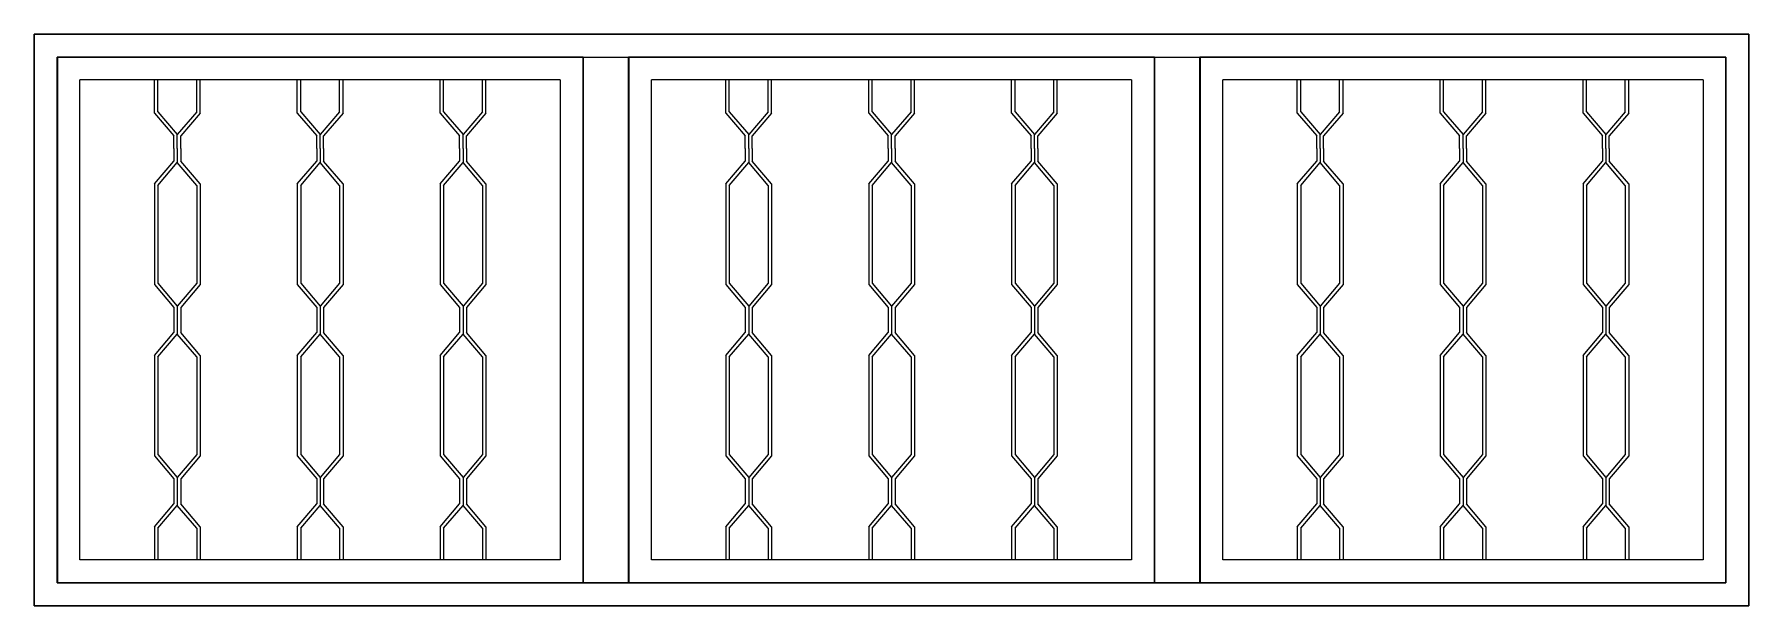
# Model space of a CAD drawing. Header units: millimetres. Extents: x 323.96 to 325.46, y 1316.59 to 1317.09.
import ezdxf

# ---------------------------------------------------------------- set-up
doc = ezdxf.new("R2010")
doc.units = ezdxf.units.MM
doc.header["$LTSCALE"] = 0.5
doc.layers.add('Gravia_Janelas', color=1, linetype='Continuous')

msp = doc.modelspace()

# ---------------------------------------------------------------- linework, layer by layer
at = {"layer": 'Gravia_Janelas', "lineweight": 30}
for p, q in [((323.9573, 1317.0865), (324.4575, 1317.0865)), ((323.9573, 1316.5865), (323.9573, 1317.0865)), ((324.4573, 1317.0865), (324.9575, 1317.0865)), ((324.9575, 1317.0865), (325.4575, 1317.0865)), ((325.4575, 1317.0865), (325.4575, 1316.5865)), ((324.4375, 1317.0665), (323.9773, 1317.0665)), ((323.9773, 1316.6065), (323.9773, 1317.0665)), ((323.9773, 1316.6065), (323.9773, 1317.0665)), ((323.9973, 1317.0665), (323.9773, 1317.0665)), ((323.9775, 1316.6065), (323.9775, 1317.0665)), ((324.4375, 1317.0665), (324.4375, 1316.6065)), ((324.4375, 1316.6065), (324.4375, 1317.0665)), ((324.9375, 1317.0665), (324.4773, 1317.0665)), ((324.4773, 1316.6065), (324.4773, 1317.0665)), ((324.4773, 1316.6065), (324.4773, 1317.0665)), ((324.4973, 1317.0665), (324.4773, 1317.0665)), ((324.4773, 1316.6065), (324.4773, 1317.0665)), ((324.4773, 1316.6065), (324.4773, 1317.0665)), ((324.4775, 1316.6065), (324.4775, 1317.0665)), ((324.4775, 1316.6065), (324.4775, 1317.0665)), ((324.9375, 1317.0665), (324.9375, 1316.6065)), ((324.9375, 1316.6065), (324.9375, 1317.0665)), ((325.4375, 1317.0665), (324.9773, 1317.0665)), ((324.9773, 1316.6065), (324.9773, 1317.0665)), ((324.9773, 1316.6065), (324.9773, 1317.0665)), ((324.9973, 1317.0665), (324.9773, 1317.0665)), ((324.9775, 1316.6065), (324.9775, 1317.0665)), ((325.4375, 1317.0665), (325.4375, 1316.6065)), ((325.4375, 1316.6065), (325.4375, 1317.0665)), ((324.4375, 1316.6065), (323.9773, 1316.6065)), ((324.9375, 1316.6065), (324.4773, 1316.6065)), ((325.4375, 1316.6065), (324.9773, 1316.6065)), ((324.4575, 1316.5865), (323.9573, 1316.5865)), ((324.9575, 1316.5865), (324.4573, 1316.5865)), ((325.4575, 1316.5865), (324.9575, 1316.5865))]:
    msp.add_line(p, q, dxfattribs=at)
at = {"layer": 'Gravia_Janelas'}
for p, q in [((324.0625, 1317.0665), (324.1025, 1317.0665)), ((324.1875, 1317.0665), (324.2275, 1317.0665)), ((324.4174, 1317.0665), (324.4375, 1317.0665)), ((324.5625, 1317.0665), (324.6025, 1317.0665)), ((324.6875, 1317.0665), (324.7275, 1317.0665)), ((324.9174, 1317.0665), (324.9375, 1317.0665)), ((325.0625, 1317.0665), (325.1025, 1317.0665)), ((325.1875, 1317.0665), (325.2275, 1317.0665)), ((325.4174, 1317.0665), (325.4375, 1317.0665)), ((323.9775, 1317.0565), (323.9773, 1317.0565)), ((324.4175, 1317.0465), (323.9973, 1317.0465)), ((323.9973, 1316.6265), (323.9973, 1317.0465)), ((324.0625, 1317.0175), (324.0625, 1317.0465)), ((324.0655, 1317.0187), (324.0655, 1317.0465)), ((324.0995, 1317.0187), (324.0995, 1317.0465)), ((324.1025, 1317.0175), (324.1025, 1317.0465)), ((324.1875, 1317.0175), (324.1875, 1317.0465)), ((324.1905, 1317.0187), (324.1905, 1317.0465)), ((324.2245, 1317.0187), (324.2245, 1317.0465)), ((324.2275, 1317.0175), (324.2275, 1317.0465)), ((324.3125, 1317.0175), (324.3125, 1317.0465)), ((324.3155, 1317.0187), (324.3155, 1317.0465)), ((324.3495, 1317.0187), (324.3495, 1317.0465)), ((324.3525, 1317.0175), (324.3525, 1317.0465)), ((324.4175, 1317.0465), (324.4175, 1316.6265)), ((324.4775, 1317.0565), (324.4773, 1317.0565)), ((324.4775, 1317.0565), (324.4773, 1317.0565)), ((324.9175, 1317.0465), (324.4973, 1317.0465)), ((324.4973, 1316.6265), (324.4973, 1317.0465)), ((324.5625, 1317.0175), (324.5625, 1317.0465)), ((324.5655, 1317.0187), (324.5655, 1317.0465)), ((324.5995, 1317.0187), (324.5995, 1317.0465)), ((324.6025, 1317.0175), (324.6025, 1317.0465)), ((324.6875, 1317.0175), (324.6875, 1317.0465)), ((324.6905, 1317.0187), (324.6905, 1317.0465)), ((324.7245, 1317.0187), (324.7245, 1317.0465)), ((324.7275, 1317.0175), (324.7275, 1317.0465)), ((324.8125, 1317.0175), (324.8125, 1317.0465)), ((324.8155, 1317.0187), (324.8155, 1317.0465)), ((324.8495, 1317.0187), (324.8495, 1317.0465)), ((324.8525, 1317.0175), (324.8525, 1317.0465)), ((324.9175, 1317.0465), (324.9175, 1316.6265)), ((324.9775, 1317.0565), (324.9773, 1317.0565)), ((325.4175, 1317.0465), (324.9973, 1317.0465)), ((324.9973, 1316.6265), (324.9973, 1317.0465)), ((325.0625, 1317.0175), (325.0625, 1317.0465)), ((325.0655, 1317.0187), (325.0655, 1317.0465)), ((325.0995, 1317.0187), (325.0995, 1317.0465)), ((325.1025, 1317.0175), (325.1025, 1317.0465)), ((325.1875, 1317.0175), (325.1875, 1317.0465)), ((325.1905, 1317.0187), (325.1905, 1317.0465)), ((325.2245, 1317.0187), (325.2245, 1317.0465)), ((325.2275, 1317.0175), (325.2275, 1317.0465)), ((325.3125, 1317.0175), (325.3125, 1317.0465)), ((325.3155, 1317.0187), (325.3155, 1317.0465)), ((325.3495, 1317.0187), (325.3495, 1317.0465)), ((325.3525, 1317.0175), (325.3525, 1317.0465)), ((325.4175, 1317.0465), (325.4175, 1316.6265)), ((324.0625, 1317.0175), (324.0795, 1316.9975)), ((324.0655, 1317.0187), (324.0825, 1316.9987)), ((324.0995, 1317.0187), (324.0825, 1316.9987)), ((324.1025, 1317.0175), (324.0855, 1316.9975)), ((324.1875, 1317.0175), (324.2045, 1316.9975)), ((324.1905, 1317.0187), (324.2075, 1316.9987)), ((324.2245, 1317.0187), (324.2075, 1316.9987)), ((324.2275, 1317.0175), (324.2105, 1316.9975)), ((324.3125, 1317.0175), (324.3295, 1316.9975)), ((324.3155, 1317.0187), (324.3325, 1316.9987)), ((324.3495, 1317.0187), (324.3325, 1316.9987)), ((324.3525, 1317.0175), (324.3355, 1316.9975)), ((324.5625, 1317.0175), (324.5795, 1316.9975)), ((324.5655, 1317.0187), (324.5825, 1316.9987)), ((324.5995, 1317.0187), (324.5825, 1316.9987)), ((324.6025, 1317.0175), (324.5855, 1316.9975)), ((324.6875, 1317.0175), (324.7045, 1316.9975)), ((324.6905, 1317.0187), (324.7075, 1316.9987)), ((324.7245, 1317.0187), (324.7075, 1316.9987)), ((324.7275, 1317.0175), (324.7105, 1316.9975)), ((324.8125, 1317.0175), (324.8295, 1316.9975)), ((324.8155, 1317.0187), (324.8325, 1316.9987)), ((324.8495, 1317.0187), (324.8325, 1316.9987)), ((324.8525, 1317.0175), (324.8355, 1316.9975)), ((325.0625, 1317.0175), (325.0795, 1316.9975)), ((325.0655, 1317.0187), (325.0825, 1316.9987)), ((325.0995, 1317.0187), (325.0825, 1316.9987)), ((325.1025, 1317.0175), (325.0855, 1316.9975)), ((325.1875, 1317.0175), (325.2045, 1316.9975)), ((325.1905, 1317.0187), (325.2075, 1316.9987)), ((325.2245, 1317.0187), (325.2075, 1316.9987)), ((325.2275, 1317.0175), (325.2105, 1316.9975)), ((325.3125, 1317.0175), (325.3295, 1316.9975)), ((325.3155, 1317.0187), (325.3325, 1316.9987)), ((325.3495, 1317.0187), (325.3325, 1316.9987)), ((325.3525, 1317.0175), (325.3355, 1316.9975)), ((324.0795, 1316.9865), (324.0795, 1316.9975)), ((324.0795, 1316.9865), (324.0795, 1316.9755)), ((324.0825, 1316.9865), (324.0825, 1316.9987)), ((324.0825, 1316.9865), (324.0825, 1316.9987)), ((324.0825, 1316.9865), (324.0825, 1316.9742)), ((324.0825, 1316.9865), (324.0825, 1316.9742)), ((324.0855, 1316.9865), (324.0855, 1316.9975)), ((324.0855, 1316.9865), (324.0855, 1316.9755)), ((324.2045, 1316.9865), (324.2045, 1316.9975)), ((324.2045, 1316.9865), (324.2045, 1316.9755)), ((324.2075, 1316.9865), (324.2075, 1316.9987)), ((324.2075, 1316.9865), (324.2075, 1316.9987)), ((324.2075, 1316.9865), (324.2075, 1316.9742)), ((324.2075, 1316.9865), (324.2075, 1316.9742)), ((324.2105, 1316.9865), (324.2105, 1316.9975)), ((324.2105, 1316.9865), (324.2105, 1316.9755)), ((324.3295, 1316.9865), (324.3295, 1316.9975)), ((324.3295, 1316.9865), (324.3295, 1316.9755)), ((324.3325, 1316.9865), (324.3325, 1316.9987)), ((324.3325, 1316.9865), (324.3325, 1316.9987)), ((324.3325, 1316.9865), (324.3325, 1316.9987)), ((324.3325, 1316.9865), (324.3325, 1316.9987)), ((324.3325, 1316.9865), (324.3325, 1316.9742)), ((324.3325, 1316.9865), (324.3325, 1316.9742)), ((324.3325, 1316.9865), (324.3325, 1316.9742)), ((324.3325, 1316.9865), (324.3325, 1316.9742)), ((324.3355, 1316.9865), (324.3355, 1316.9975)), ((324.3355, 1316.9865), (324.3355, 1316.9755)), ((324.5795, 1316.9865), (324.5795, 1316.9975)), ((324.5795, 1316.9865), (324.5795, 1316.9755)), ((324.5825, 1316.9865), (324.5825, 1316.9987)), ((324.5825, 1316.9865), (324.5825, 1316.9987)), ((324.5825, 1316.9865), (324.5825, 1316.9742)), ((324.5825, 1316.9865), (324.5825, 1316.9742)), ((324.5855, 1316.9865), (324.5855, 1316.9975)), ((324.5855, 1316.9865), (324.5855, 1316.9755)), ((324.7045, 1316.9865), (324.7045, 1316.9975)), ((324.7045, 1316.9865), (324.7045, 1316.9755)), ((324.7075, 1316.9865), (324.7075, 1316.9987)), ((324.7075, 1316.9865), (324.7075, 1316.9987)), ((324.7075, 1316.9865), (324.7075, 1316.9742)), ((324.7075, 1316.9865), (324.7075, 1316.9742)), ((324.7105, 1316.9865), (324.7105, 1316.9975)), ((324.7105, 1316.9865), (324.7105, 1316.9755)), ((324.8295, 1316.9865), (324.8295, 1316.9975)), ((324.8295, 1316.9865), (324.8295, 1316.9755)), ((324.8325, 1316.9865), (324.8325, 1316.9987)), ((324.8325, 1316.9865), (324.8325, 1316.9987)), ((324.8325, 1316.9865), (324.8325, 1316.9987)), ((324.8325, 1316.9865), (324.8325, 1316.9987)), ((324.8325, 1316.9865), (324.8325, 1316.9742)), ((324.8325, 1316.9865), (324.8325, 1316.9742)), ((324.8325, 1316.9865), (324.8325, 1316.9742)), ((324.8325, 1316.9865), (324.8325, 1316.9742)), ((324.8355, 1316.9865), (324.8355, 1316.9975)), ((324.8355, 1316.9865), (324.8355, 1316.9755)), ((325.0795, 1316.9865), (325.0795, 1316.9975)), ((325.0795, 1316.9865), (325.0795, 1316.9755)), ((325.0825, 1316.9865), (325.0825, 1316.9987)), ((325.0825, 1316.9865), (325.0825, 1316.9987)), ((325.0825, 1316.9865), (325.0825, 1316.9742)), ((325.0825, 1316.9865), (325.0825, 1316.9742)), ((325.0855, 1316.9865), (325.0855, 1316.9975)), ((325.0855, 1316.9865), (325.0855, 1316.9755)), ((325.2045, 1316.9865), (325.2045, 1316.9975)), ((325.2045, 1316.9865), (325.2045, 1316.9755)), ((325.2075, 1316.9865), (325.2075, 1316.9987)), ((325.2075, 1316.9865), (325.2075, 1316.9987)), ((325.2075, 1316.9865), (325.2075, 1316.9742)), ((325.2075, 1316.9865), (325.2075, 1316.9742)), ((325.2105, 1316.9865), (325.2105, 1316.9975)), ((325.2105, 1316.9865), (325.2105, 1316.9755)), ((325.3295, 1316.9865), (325.3295, 1316.9975)), ((325.3295, 1316.9865), (325.3295, 1316.9755)), ((325.3325, 1316.9865), (325.3325, 1316.9987)), ((325.3325, 1316.9865), (325.3325, 1316.9987)), ((325.3325, 1316.9865), (325.3325, 1316.9987)), ((325.3325, 1316.9865), (325.3325, 1316.9987)), ((325.3325, 1316.9865), (325.3325, 1316.9742)), ((325.3325, 1316.9865), (325.3325, 1316.9742)), ((325.3325, 1316.9865), (325.3325, 1316.9742)), ((325.3325, 1316.9865), (325.3325, 1316.9742)), ((325.3355, 1316.9865), (325.3355, 1316.9975)), ((325.3355, 1316.9865), (325.3355, 1316.9755)), ((324.0625, 1316.9555), (324.0795, 1316.9755)), ((324.0655, 1316.9542), (324.0825, 1316.9742)), ((324.0995, 1316.9542), (324.0825, 1316.9742)), ((324.1025, 1316.9555), (324.0855, 1316.9755)), ((324.1875, 1316.9555), (324.2045, 1316.9755)), ((324.1905, 1316.9542), (324.2075, 1316.9742)), ((324.2245, 1316.9542), (324.2075, 1316.9742)), ((324.2275, 1316.9555), (324.2105, 1316.9755)), ((324.3125, 1316.9555), (324.3295, 1316.9755)), ((324.3155, 1316.9542), (324.3325, 1316.9742)), ((324.3495, 1316.9542), (324.3325, 1316.9742)), ((324.3525, 1316.9555), (324.3355, 1316.9755)), ((324.5625, 1316.9555), (324.5795, 1316.9755)), ((324.5655, 1316.9542), (324.5825, 1316.9742)), ((324.5995, 1316.9542), (324.5825, 1316.9742)), ((324.6025, 1316.9555), (324.5855, 1316.9755)), ((324.6875, 1316.9555), (324.7045, 1316.9755)), ((324.6905, 1316.9542), (324.7075, 1316.9742)), ((324.7245, 1316.9542), (324.7075, 1316.9742)), ((324.7275, 1316.9555), (324.7105, 1316.9755)), ((324.8125, 1316.9555), (324.8295, 1316.9755)), ((324.8155, 1316.9542), (324.8325, 1316.9742)), ((324.8495, 1316.9542), (324.8325, 1316.9742)), ((324.8525, 1316.9555), (324.8355, 1316.9755)), ((325.0625, 1316.9555), (325.0795, 1316.9755)), ((325.0655, 1316.9542), (325.0825, 1316.9742)), ((325.0995, 1316.9542), (325.0825, 1316.9742)), ((325.1025, 1316.9555), (325.0855, 1316.9755)), ((325.1875, 1316.9555), (325.2045, 1316.9755)), ((325.1905, 1316.9542), (325.2075, 1316.9742)), ((325.2245, 1316.9542), (325.2075, 1316.9742)), ((325.2275, 1316.9555), (325.2105, 1316.9755)), ((325.3125, 1316.9555), (325.3295, 1316.9755)), ((325.3155, 1316.9542), (325.3325, 1316.9742)), ((325.3495, 1316.9542), (325.3325, 1316.9742)), ((325.3525, 1316.9555), (325.3355, 1316.9755)), ((324.0625, 1316.9555), (324.0625, 1316.9435)), ((324.1025, 1316.9555), (324.1025, 1316.9435)), ((324.1875, 1316.9555), (324.1875, 1316.9435)), ((324.2275, 1316.9555), (324.2275, 1316.9435)), ((324.3125, 1316.9555), (324.3125, 1316.9435)), ((324.3525, 1316.9555), (324.3525, 1316.9435)), ((324.5625, 1316.9555), (324.5625, 1316.9435)), ((324.6025, 1316.9555), (324.6025, 1316.9435)), ((324.6875, 1316.9555), (324.6875, 1316.9435)), ((324.7275, 1316.9555), (324.7275, 1316.9435)), ((324.8125, 1316.9555), (324.8125, 1316.9435)), ((324.8525, 1316.9555), (324.8525, 1316.9435)), ((325.0625, 1316.9555), (325.0625, 1316.9435)), ((325.1025, 1316.9555), (325.1025, 1316.9435)), ((325.1875, 1316.9555), (325.1875, 1316.9435)), ((325.2275, 1316.9555), (325.2275, 1316.9435)), ((325.3125, 1316.9555), (325.3125, 1316.9435)), ((325.3525, 1316.9555), (325.3525, 1316.9435)), ((324.0625, 1316.9435), (324.0625, 1316.8795)), ((324.0655, 1316.9542), (324.0655, 1316.9435)), ((324.0655, 1316.9435), (324.0655, 1316.8795)), ((324.0995, 1316.9542), (324.0995, 1316.9435)), ((324.0995, 1316.9435), (324.0995, 1316.8795)), ((324.1025, 1316.9435), (324.1025, 1316.8795)), ((324.1875, 1316.9435), (324.1875, 1316.8795)), ((324.1905, 1316.9542), (324.1905, 1316.9435)), ((324.1905, 1316.9435), (324.1905, 1316.8795)), ((324.2245, 1316.9542), (324.2245, 1316.9435)), ((324.2245, 1316.9435), (324.2245, 1316.8795)), ((324.2275, 1316.9435), (324.2275, 1316.8795)), ((324.3125, 1316.9435), (324.3125, 1316.8795)), ((324.3155, 1316.9542), (324.3155, 1316.9435)), ((324.3155, 1316.9435), (324.3155, 1316.8795)), ((324.3495, 1316.9542), (324.3495, 1316.9435)), ((324.3495, 1316.9435), (324.3495, 1316.8795)), ((324.3525, 1316.9435), (324.3525, 1316.8795)), ((324.5625, 1316.9435), (324.5625, 1316.8795)), ((324.5655, 1316.9542), (324.5655, 1316.9435)), ((324.5655, 1316.9435), (324.5655, 1316.8795)), ((324.5995, 1316.9542), (324.5995, 1316.9435)), ((324.5995, 1316.9435), (324.5995, 1316.8795)), ((324.6025, 1316.9435), (324.6025, 1316.8795)), ((324.6875, 1316.9435), (324.6875, 1316.8795)), ((324.6905, 1316.9542), (324.6905, 1316.9435)), ((324.6905, 1316.9435), (324.6905, 1316.8795)), ((324.7245, 1316.9542), (324.7245, 1316.9435)), ((324.7245, 1316.9435), (324.7245, 1316.8795)), ((324.7275, 1316.9435), (324.7275, 1316.8795)), ((324.8125, 1316.9435), (324.8125, 1316.8795)), ((324.8155, 1316.9542), (324.8155, 1316.9435)), ((324.8155, 1316.9435), (324.8155, 1316.8795)), ((324.8495, 1316.9542), (324.8495, 1316.9435)), ((324.8495, 1316.9435), (324.8495, 1316.8795)), ((324.8525, 1316.9435), (324.8525, 1316.8795)), ((325.0625, 1316.9435), (325.0625, 1316.8795)), ((325.0655, 1316.9542), (325.0655, 1316.9435)), ((325.0655, 1316.9435), (325.0655, 1316.8795)), ((325.0995, 1316.9542), (325.0995, 1316.9435)), ((325.0995, 1316.9435), (325.0995, 1316.8795)), ((325.1025, 1316.9435), (325.1025, 1316.8795)), ((325.1875, 1316.9435), (325.1875, 1316.8795)), ((325.1905, 1316.9542), (325.1905, 1316.9435)), ((325.1905, 1316.9435), (325.1905, 1316.8795)), ((325.2245, 1316.9542), (325.2245, 1316.9435)), ((325.2245, 1316.9435), (325.2245, 1316.8795)), ((325.2275, 1316.9435), (325.2275, 1316.8795)), ((325.3125, 1316.9435), (325.3125, 1316.8795)), ((325.3155, 1316.9542), (325.3155, 1316.9435)), ((325.3155, 1316.9435), (325.3155, 1316.8795)), ((325.3495, 1316.9542), (325.3495, 1316.9435)), ((325.3495, 1316.9435), (325.3495, 1316.8795)), ((325.3525, 1316.9435), (325.3525, 1316.8795)), ((324.0625, 1316.8795), (324.0625, 1316.8675)), ((324.0655, 1316.8795), (324.0655, 1316.8687)), ((324.0995, 1316.8795), (324.0995, 1316.8687)), ((324.1025, 1316.8795), (324.1025, 1316.8675)), ((324.1875, 1316.8795), (324.1875, 1316.8675)), ((324.1905, 1316.8795), (324.1905, 1316.8687)), ((324.2245, 1316.8795), (324.2245, 1316.8687)), ((324.2275, 1316.8795), (324.2275, 1316.8675)), ((324.3125, 1316.8795), (324.3125, 1316.8675)), ((324.3155, 1316.8795), (324.3155, 1316.8687)), ((324.3495, 1316.8795), (324.3495, 1316.8687)), ((324.3525, 1316.8795), (324.3525, 1316.8675)), ((324.5625, 1316.8795), (324.5625, 1316.8675)), ((324.5655, 1316.8795), (324.5655, 1316.8687)), ((324.5995, 1316.8795), (324.5995, 1316.8687)), ((324.6025, 1316.8795), (324.6025, 1316.8675)), ((324.6875, 1316.8795), (324.6875, 1316.8675)), ((324.6905, 1316.8795), (324.6905, 1316.8687)), ((324.7245, 1316.8795), (324.7245, 1316.8687)), ((324.7275, 1316.8795), (324.7275, 1316.8675)), ((324.8125, 1316.8795), (324.8125, 1316.8675)), ((324.8155, 1316.8795), (324.8155, 1316.8687)), ((324.8495, 1316.8795), (324.8495, 1316.8687)), ((324.8525, 1316.8795), (324.8525, 1316.8675)), ((325.0625, 1316.8795), (325.0625, 1316.8675)), ((325.0655, 1316.8795), (325.0655, 1316.8687)), ((325.0995, 1316.8795), (325.0995, 1316.8687)), ((325.1025, 1316.8795), (325.1025, 1316.8675)), ((325.1875, 1316.8795), (325.1875, 1316.8675)), ((325.1905, 1316.8795), (325.1905, 1316.8687)), ((325.2245, 1316.8795), (325.2245, 1316.8687)), ((325.2275, 1316.8795), (325.2275, 1316.8675)), ((325.3125, 1316.8795), (325.3125, 1316.8675)), ((325.3155, 1316.8795), (325.3155, 1316.8687)), ((325.3495, 1316.8795), (325.3495, 1316.8687)), ((325.3525, 1316.8795), (325.3525, 1316.8675)), ((324.0625, 1316.8675), (324.0795, 1316.8475)), ((324.0655, 1316.8687), (324.0825, 1316.8487)), ((324.0995, 1316.8687), (324.0825, 1316.8487)), ((324.1025, 1316.8675), (324.0855, 1316.8475)), ((324.1875, 1316.8675), (324.2045, 1316.8475)), ((324.1905, 1316.8687), (324.2075, 1316.8487)), ((324.2245, 1316.8687), (324.2075, 1316.8487)), ((324.2275, 1316.8675), (324.2105, 1316.8475)), ((324.3125, 1316.8675), (324.3295, 1316.8475)), ((324.3155, 1316.8687), (324.3325, 1316.8487)), ((324.3495, 1316.8687), (324.3325, 1316.8487)), ((324.3525, 1316.8675), (324.3355, 1316.8475)), ((324.5625, 1316.8675), (324.5795, 1316.8475)), ((324.5655, 1316.8687), (324.5825, 1316.8487)), ((324.5995, 1316.8687), (324.5825, 1316.8487)), ((324.6025, 1316.8675), (324.5855, 1316.8475)), ((324.6875, 1316.8675), (324.7045, 1316.8475)), ((324.6905, 1316.8687), (324.7075, 1316.8487)), ((324.7245, 1316.8687), (324.7075, 1316.8487)), ((324.7275, 1316.8675), (324.7105, 1316.8475)), ((324.8125, 1316.8675), (324.8295, 1316.8475)), ((324.8155, 1316.8687), (324.8325, 1316.8487)), ((324.8495, 1316.8687), (324.8325, 1316.8487)), ((324.8525, 1316.8675), (324.8355, 1316.8475)), ((325.0625, 1316.8675), (325.0795, 1316.8475)), ((325.0655, 1316.8687), (325.0825, 1316.8487)), ((325.0995, 1316.8687), (325.0825, 1316.8487)), ((325.1025, 1316.8675), (325.0855, 1316.8475)), ((325.1875, 1316.8675), (325.2045, 1316.8475)), ((325.1905, 1316.8687), (325.2075, 1316.8487)), ((325.2245, 1316.8687), (325.2075, 1316.8487)), ((325.2275, 1316.8675), (325.2105, 1316.8475)), ((325.3125, 1316.8675), (325.3295, 1316.8475)), ((325.3155, 1316.8687), (325.3325, 1316.8487)), ((325.3495, 1316.8687), (325.3325, 1316.8487)), ((325.3525, 1316.8675), (325.3355, 1316.8475)), ((324.0795, 1316.8475), (324.0795, 1316.8365)), ((324.0795, 1316.8365), (324.0795, 1316.8255)), ((324.0825, 1316.8487), (324.0825, 1316.8365)), ((324.0825, 1316.8487), (324.0825, 1316.8365)), ((324.0825, 1316.8365), (324.0825, 1316.8242)), ((324.0825, 1316.8365), (324.0825, 1316.8242)), ((324.0855, 1316.8475), (324.0855, 1316.8365)), ((324.0855, 1316.8365), (324.0855, 1316.8255)), ((324.2045, 1316.8475), (324.2045, 1316.8365)), ((324.2045, 1316.8365), (324.2045, 1316.8255)), ((324.2075, 1316.8487), (324.2075, 1316.8365)), ((324.2075, 1316.8487), (324.2075, 1316.8365)), ((324.2075, 1316.8365), (324.2075, 1316.8242)), ((324.2075, 1316.8365), (324.2075, 1316.8242)), ((324.2105, 1316.8475), (324.2105, 1316.8365)), ((324.2105, 1316.8365), (324.2105, 1316.8255)), ((324.3295, 1316.8475), (324.3295, 1316.8365)), ((324.3295, 1316.8365), (324.3295, 1316.8255)), ((324.3325, 1316.8487), (324.3325, 1316.8365)), ((324.3325, 1316.8487), (324.3325, 1316.8365)), ((324.3325, 1316.8487), (324.3325, 1316.8365)), ((324.3325, 1316.8487), (324.3325, 1316.8365)), ((324.3325, 1316.8365), (324.3325, 1316.8242)), ((324.3325, 1316.8365), (324.3325, 1316.8242)), ((324.3325, 1316.8365), (324.3325, 1316.8242)), ((324.3325, 1316.8365), (324.3325, 1316.8242)), ((324.3355, 1316.8475), (324.3355, 1316.8365)), ((324.3355, 1316.8365), (324.3355, 1316.8255)), ((324.5795, 1316.8475), (324.5795, 1316.8365)), ((324.5795, 1316.8365), (324.5795, 1316.8255)), ((324.5825, 1316.8487), (324.5825, 1316.8365)), ((324.5825, 1316.8487), (324.5825, 1316.8365)), ((324.5825, 1316.8365), (324.5825, 1316.8242)), ((324.5825, 1316.8365), (324.5825, 1316.8242)), ((324.5855, 1316.8475), (324.5855, 1316.8365)), ((324.5855, 1316.8365), (324.5855, 1316.8255)), ((324.7045, 1316.8475), (324.7045, 1316.8365)), ((324.7045, 1316.8365), (324.7045, 1316.8255)), ((324.7075, 1316.8487), (324.7075, 1316.8365)), ((324.7075, 1316.8487), (324.7075, 1316.8365)), ((324.7075, 1316.8365), (324.7075, 1316.8242)), ((324.7075, 1316.8365), (324.7075, 1316.8242)), ((324.7105, 1316.8475), (324.7105, 1316.8365)), ((324.7105, 1316.8365), (324.7105, 1316.8255)), ((324.8295, 1316.8475), (324.8295, 1316.8365)), ((324.8295, 1316.8365), (324.8295, 1316.8255)), ((324.8325, 1316.8487), (324.8325, 1316.8365)), ((324.8325, 1316.8487), (324.8325, 1316.8365)), ((324.8325, 1316.8487), (324.8325, 1316.8365)), ((324.8325, 1316.8487), (324.8325, 1316.8365)), ((324.8325, 1316.8365), (324.8325, 1316.8242)), ((324.8325, 1316.8365), (324.8325, 1316.8242)), ((324.8325, 1316.8365), (324.8325, 1316.8242)), ((324.8325, 1316.8365), (324.8325, 1316.8242)), ((324.8355, 1316.8475), (324.8355, 1316.8365)), ((324.8355, 1316.8365), (324.8355, 1316.8255)), ((325.0795, 1316.8475), (325.0795, 1316.8365)), ((325.0795, 1316.8365), (325.0795, 1316.8255)), ((325.0825, 1316.8487), (325.0825, 1316.8365)), ((325.0825, 1316.8487), (325.0825, 1316.8365)), ((325.0825, 1316.8365), (325.0825, 1316.8242)), ((325.0825, 1316.8365), (325.0825, 1316.8242)), ((325.0855, 1316.8475), (325.0855, 1316.8365)), ((325.0855, 1316.8365), (325.0855, 1316.8255)), ((325.2045, 1316.8475), (325.2045, 1316.8365)), ((325.2045, 1316.8365), (325.2045, 1316.8255)), ((325.2075, 1316.8487), (325.2075, 1316.8365)), ((325.2075, 1316.8487), (325.2075, 1316.8365)), ((325.2075, 1316.8365), (325.2075, 1316.8242)), ((325.2075, 1316.8365), (325.2075, 1316.8242)), ((325.2105, 1316.8475), (325.2105, 1316.8365)), ((325.2105, 1316.8365), (325.2105, 1316.8255)), ((325.3295, 1316.8475), (325.3295, 1316.8365)), ((325.3295, 1316.8365), (325.3295, 1316.8255)), ((325.3325, 1316.8487), (325.3325, 1316.8365)), ((325.3325, 1316.8487), (325.3325, 1316.8365)), ((325.3325, 1316.8487), (325.3325, 1316.8365)), ((325.3325, 1316.8487), (325.3325, 1316.8365)), ((325.3325, 1316.8365), (325.3325, 1316.8242)), ((325.3325, 1316.8365), (325.3325, 1316.8242)), ((325.3325, 1316.8365), (325.3325, 1316.8242)), ((325.3325, 1316.8365), (325.3325, 1316.8242)), ((325.3355, 1316.8475), (325.3355, 1316.8365)), ((325.3355, 1316.8365), (325.3355, 1316.8255)), ((324.0625, 1316.8055), (324.0795, 1316.8255)), ((324.0655, 1316.8042), (324.0825, 1316.8242)), ((324.0995, 1316.8042), (324.0825, 1316.8242)), ((324.1025, 1316.8055), (324.0855, 1316.8255)), ((324.1875, 1316.8055), (324.2045, 1316.8255)), ((324.1905, 1316.8042), (324.2075, 1316.8242)), ((324.2245, 1316.8042), (324.2075, 1316.8242)), ((324.2275, 1316.8055), (324.2105, 1316.8255)), ((324.3125, 1316.8055), (324.3295, 1316.8255)), ((324.3155, 1316.8042), (324.3325, 1316.8242)), ((324.3495, 1316.8042), (324.3325, 1316.8242)), ((324.3525, 1316.8055), (324.3355, 1316.8255)), ((324.5625, 1316.8055), (324.5795, 1316.8255)), ((324.5655, 1316.8042), (324.5825, 1316.8242)), ((324.5995, 1316.8042), (324.5825, 1316.8242)), ((324.6025, 1316.8055), (324.5855, 1316.8255)), ((324.6875, 1316.8055), (324.7045, 1316.8255)), ((324.6905, 1316.8042), (324.7075, 1316.8242)), ((324.7245, 1316.8042), (324.7075, 1316.8242)), ((324.7275, 1316.8055), (324.7105, 1316.8255)), ((324.8125, 1316.8055), (324.8295, 1316.8255)), ((324.8155, 1316.8042), (324.8325, 1316.8242)), ((324.8495, 1316.8042), (324.8325, 1316.8242)), ((324.8525, 1316.8055), (324.8355, 1316.8255)), ((325.0625, 1316.8055), (325.0795, 1316.8255)), ((325.0655, 1316.8042), (325.0825, 1316.8242)), ((325.0995, 1316.8042), (325.0825, 1316.8242)), ((325.1025, 1316.8055), (325.0855, 1316.8255)), ((325.1875, 1316.8055), (325.2045, 1316.8255)), ((325.1905, 1316.8042), (325.2075, 1316.8242)), ((325.2245, 1316.8042), (325.2075, 1316.8242)), ((325.2275, 1316.8055), (325.2105, 1316.8255)), ((325.3125, 1316.8055), (325.3295, 1316.8255)), ((325.3155, 1316.8042), (325.3325, 1316.8242)), ((325.3495, 1316.8042), (325.3325, 1316.8242)), ((325.3525, 1316.8055), (325.3355, 1316.8255)), ((324.0625, 1316.8055), (324.0625, 1316.7175)), ((324.1025, 1316.8055), (324.1025, 1316.7175)), ((324.1875, 1316.8055), (324.1875, 1316.7175)), ((324.2275, 1316.8055), (324.2275, 1316.7175)), ((324.3125, 1316.8055), (324.3125, 1316.7175)), ((324.3525, 1316.8055), (324.3525, 1316.7175)), ((324.5625, 1316.8055), (324.5625, 1316.7175)), ((324.6025, 1316.8055), (324.6025, 1316.7175)), ((324.6875, 1316.8055), (324.6875, 1316.7175)), ((324.7275, 1316.8055), (324.7275, 1316.7175)), ((324.8125, 1316.8055), (324.8125, 1316.7175)), ((324.8525, 1316.8055), (324.8525, 1316.7175)), ((325.0625, 1316.8055), (325.0625, 1316.7175)), ((325.1025, 1316.8055), (325.1025, 1316.7175)), ((325.1875, 1316.8055), (325.1875, 1316.7175)), ((325.2275, 1316.8055), (325.2275, 1316.7175)), ((325.3125, 1316.8055), (325.3125, 1316.7175)), ((325.3525, 1316.8055), (325.3525, 1316.7175)), ((324.0655, 1316.8042), (324.0655, 1316.7187)), ((324.0995, 1316.8042), (324.0995, 1316.7187)), ((324.1905, 1316.8042), (324.1905, 1316.7187)), ((324.2245, 1316.8042), (324.2245, 1316.7187)), ((324.3155, 1316.8042), (324.3155, 1316.7187)), ((324.3495, 1316.8042), (324.3495, 1316.7187)), ((324.5655, 1316.8042), (324.5655, 1316.7187)), ((324.5995, 1316.8042), (324.5995, 1316.7187)), ((324.6905, 1316.8042), (324.6905, 1316.7187)), ((324.7245, 1316.8042), (324.7245, 1316.7187)), ((324.8155, 1316.8042), (324.8155, 1316.7187)), ((324.8495, 1316.8042), (324.8495, 1316.7187)), ((325.0655, 1316.8042), (325.0655, 1316.7187)), ((325.0995, 1316.8042), (325.0995, 1316.7187)), ((325.1905, 1316.8042), (325.1905, 1316.7187)), ((325.2245, 1316.8042), (325.2245, 1316.7187)), ((325.3155, 1316.8042), (325.3155, 1316.7187)), ((325.3495, 1316.8042), (325.3495, 1316.7187)), ((324.0625, 1316.7175), (324.0795, 1316.6975)), ((324.0655, 1316.7187), (324.0825, 1316.6987)), ((324.0995, 1316.7187), (324.0825, 1316.6987)), ((324.1025, 1316.7175), (324.0855, 1316.6975)), ((324.1875, 1316.7175), (324.2045, 1316.6975)), ((324.1905, 1316.7187), (324.2075, 1316.6987)), ((324.2245, 1316.7187), (324.2075, 1316.6987)), ((324.2275, 1316.7175), (324.2105, 1316.6975)), ((324.3125, 1316.7175), (324.3295, 1316.6975)), ((324.3155, 1316.7187), (324.3325, 1316.6987)), ((324.3495, 1316.7187), (324.3325, 1316.6987)), ((324.3525, 1316.7175), (324.3355, 1316.6975)), ((324.5625, 1316.7175), (324.5795, 1316.6975)), ((324.5655, 1316.7187), (324.5825, 1316.6987)), ((324.5995, 1316.7187), (324.5825, 1316.6987)), ((324.6025, 1316.7175), (324.5855, 1316.6975)), ((324.6875, 1316.7175), (324.7045, 1316.6975)), ((324.6905, 1316.7187), (324.7075, 1316.6987)), ((324.7245, 1316.7187), (324.7075, 1316.6987)), ((324.7275, 1316.7175), (324.7105, 1316.6975)), ((324.8125, 1316.7175), (324.8295, 1316.6975)), ((324.8155, 1316.7187), (324.8325, 1316.6987)), ((324.8495, 1316.7187), (324.8325, 1316.6987)), ((324.8525, 1316.7175), (324.8355, 1316.6975)), ((325.0625, 1316.7175), (325.0795, 1316.6975)), ((325.0655, 1316.7187), (325.0825, 1316.6987)), ((325.0995, 1316.7187), (325.0825, 1316.6987)), ((325.1025, 1316.7175), (325.0855, 1316.6975)), ((325.1875, 1316.7175), (325.2045, 1316.6975)), ((325.1905, 1316.7187), (325.2075, 1316.6987)), ((325.2245, 1316.7187), (325.2075, 1316.6987)), ((325.2275, 1316.7175), (325.2105, 1316.6975)), ((325.3125, 1316.7175), (325.3295, 1316.6975)), ((325.3155, 1316.7187), (325.3325, 1316.6987)), ((325.3495, 1316.7187), (325.3325, 1316.6987)), ((325.3525, 1316.7175), (325.3355, 1316.6975)), ((324.0795, 1316.6975), (324.0795, 1316.6865)), ((324.0795, 1316.6865), (324.0795, 1316.6755)), ((324.0825, 1316.6987), (324.0825, 1316.6865)), ((324.0825, 1316.6987), (324.0825, 1316.6865)), ((324.0825, 1316.6865), (324.0825, 1316.6742)), ((324.0825, 1316.6865), (324.0825, 1316.6742)), ((324.0855, 1316.6975), (324.0855, 1316.6865)), ((324.0855, 1316.6865), (324.0855, 1316.6755)), ((324.2045, 1316.6975), (324.2045, 1316.6865)), ((324.2045, 1316.6865), (324.2045, 1316.6755)), ((324.2075, 1316.6987), (324.2075, 1316.6865)), ((324.2075, 1316.6987), (324.2075, 1316.6865)), ((324.2075, 1316.6865), (324.2075, 1316.6742)), ((324.2075, 1316.6865), (324.2075, 1316.6742)), ((324.2105, 1316.6975), (324.2105, 1316.6865)), ((324.2105, 1316.6865), (324.2105, 1316.6755)), ((324.3295, 1316.6975), (324.3295, 1316.6865)), ((324.3295, 1316.6865), (324.3295, 1316.6755)), ((324.3325, 1316.6987), (324.3325, 1316.6865)), ((324.3325, 1316.6987), (324.3325, 1316.6865)), ((324.3325, 1316.6987), (324.3325, 1316.6865)), ((324.3325, 1316.6987), (324.3325, 1316.6865)), ((324.3325, 1316.6865), (324.3325, 1316.6742)), ((324.3325, 1316.6865), (324.3325, 1316.6742)), ((324.3325, 1316.6865), (324.3325, 1316.6742)), ((324.3325, 1316.6865), (324.3325, 1316.6742)), ((324.3355, 1316.6975), (324.3355, 1316.6865)), ((324.3355, 1316.6865), (324.3355, 1316.6755)), ((324.5795, 1316.6975), (324.5795, 1316.6865)), ((324.5795, 1316.6865), (324.5795, 1316.6755)), ((324.5825, 1316.6987), (324.5825, 1316.6865)), ((324.5825, 1316.6987), (324.5825, 1316.6865)), ((324.5825, 1316.6865), (324.5825, 1316.6742)), ((324.5825, 1316.6865), (324.5825, 1316.6742)), ((324.5855, 1316.6975), (324.5855, 1316.6865)), ((324.5855, 1316.6865), (324.5855, 1316.6755)), ((324.7045, 1316.6975), (324.7045, 1316.6865)), ((324.7045, 1316.6865), (324.7045, 1316.6755)), ((324.7075, 1316.6987), (324.7075, 1316.6865)), ((324.7075, 1316.6987), (324.7075, 1316.6865)), ((324.7075, 1316.6865), (324.7075, 1316.6742)), ((324.7075, 1316.6865), (324.7075, 1316.6742)), ((324.7105, 1316.6975), (324.7105, 1316.6865)), ((324.7105, 1316.6865), (324.7105, 1316.6755)), ((324.8295, 1316.6975), (324.8295, 1316.6865)), ((324.8295, 1316.6865), (324.8295, 1316.6755)), ((324.8325, 1316.6987), (324.8325, 1316.6865)), ((324.8325, 1316.6987), (324.8325, 1316.6865)), ((324.8325, 1316.6987), (324.8325, 1316.6865)), ((324.8325, 1316.6987), (324.8325, 1316.6865)), ((324.8325, 1316.6865), (324.8325, 1316.6742)), ((324.8325, 1316.6865), (324.8325, 1316.6742)), ((324.8325, 1316.6865), (324.8325, 1316.6742)), ((324.8325, 1316.6865), (324.8325, 1316.6742)), ((324.8355, 1316.6975), (324.8355, 1316.6865)), ((324.8355, 1316.6865), (324.8355, 1316.6755)), ((325.0795, 1316.6975), (325.0795, 1316.6865)), ((325.0795, 1316.6865), (325.0795, 1316.6755)), ((325.0825, 1316.6987), (325.0825, 1316.6865)), ((325.0825, 1316.6987), (325.0825, 1316.6865)), ((325.0825, 1316.6865), (325.0825, 1316.6742)), ((325.0825, 1316.6865), (325.0825, 1316.6742)), ((325.0855, 1316.6975), (325.0855, 1316.6865)), ((325.0855, 1316.6865), (325.0855, 1316.6755)), ((325.2045, 1316.6975), (325.2045, 1316.6865)), ((325.2045, 1316.6865), (325.2045, 1316.6755)), ((325.2075, 1316.6987), (325.2075, 1316.6865)), ((325.2075, 1316.6987), (325.2075, 1316.6865)), ((325.2075, 1316.6865), (325.2075, 1316.6742)), ((325.2075, 1316.6865), (325.2075, 1316.6742)), ((325.2105, 1316.6975), (325.2105, 1316.6865)), ((325.2105, 1316.6865), (325.2105, 1316.6755)), ((325.3295, 1316.6975), (325.3295, 1316.6865)), ((325.3295, 1316.6865), (325.3295, 1316.6755)), ((325.3325, 1316.6987), (325.3325, 1316.6865)), ((325.3325, 1316.6987), (325.3325, 1316.6865)), ((325.3325, 1316.6987), (325.3325, 1316.6865)), ((325.3325, 1316.6987), (325.3325, 1316.6865)), ((325.3325, 1316.6865), (325.3325, 1316.6742)), ((325.3325, 1316.6865), (325.3325, 1316.6742)), ((325.3325, 1316.6865), (325.3325, 1316.6742)), ((325.3325, 1316.6865), (325.3325, 1316.6742)), ((325.3355, 1316.6975), (325.3355, 1316.6865)), ((325.3355, 1316.6865), (325.3355, 1316.6755)), ((324.0625, 1316.6555), (324.0795, 1316.6755)), ((324.0655, 1316.6542), (324.0825, 1316.6742)), ((324.0995, 1316.6542), (324.0825, 1316.6742)), ((324.1025, 1316.6555), (324.0855, 1316.6755)), ((324.1875, 1316.6555), (324.2045, 1316.6755)), ((324.1905, 1316.6542), (324.2075, 1316.6742)), ((324.2245, 1316.6542), (324.2075, 1316.6742)), ((324.2275, 1316.6555), (324.2105, 1316.6755)), ((324.3125, 1316.6555), (324.3295, 1316.6755)), ((324.3155, 1316.6542), (324.3325, 1316.6742)), ((324.3495, 1316.6542), (324.3325, 1316.6742)), ((324.3525, 1316.6555), (324.3355, 1316.6755)), ((324.5625, 1316.6555), (324.5795, 1316.6755)), ((324.5655, 1316.6542), (324.5825, 1316.6742)), ((324.5995, 1316.6542), (324.5825, 1316.6742)), ((324.6025, 1316.6555), (324.5855, 1316.6755)), ((324.6875, 1316.6555), (324.7045, 1316.6755)), ((324.6905, 1316.6542), (324.7075, 1316.6742)), ((324.7245, 1316.6542), (324.7075, 1316.6742)), ((324.7275, 1316.6555), (324.7105, 1316.6755)), ((324.8125, 1316.6555), (324.8295, 1316.6755)), ((324.8155, 1316.6542), (324.8325, 1316.6742)), ((324.8495, 1316.6542), (324.8325, 1316.6742)), ((324.8525, 1316.6555), (324.8355, 1316.6755)), ((325.0625, 1316.6555), (325.0795, 1316.6755)), ((325.0655, 1316.6542), (325.0825, 1316.6742)), ((325.0995, 1316.6542), (325.0825, 1316.6742)), ((325.1025, 1316.6555), (325.0855, 1316.6755)), ((325.1875, 1316.6555), (325.2045, 1316.6755)), ((325.1905, 1316.6542), (325.2075, 1316.6742)), ((325.2245, 1316.6542), (325.2075, 1316.6742)), ((325.2275, 1316.6555), (325.2105, 1316.6755)), ((325.3125, 1316.6555), (325.3295, 1316.6755)), ((325.3155, 1316.6542), (325.3325, 1316.6742)), ((325.3495, 1316.6542), (325.3325, 1316.6742)), ((325.3525, 1316.6555), (325.3355, 1316.6755)), ((324.0625, 1316.6555), (324.0625, 1316.6265)), ((324.1025, 1316.6555), (324.1025, 1316.6265)), ((324.1875, 1316.6555), (324.1875, 1316.6265)), ((324.2275, 1316.6555), (324.2275, 1316.6265)), ((324.3125, 1316.6555), (324.3125, 1316.6265)), ((324.3525, 1316.6555), (324.3525, 1316.6265)), ((324.5625, 1316.6555), (324.5625, 1316.6265)), ((324.6025, 1316.6555), (324.6025, 1316.6265)), ((324.6875, 1316.6555), (324.6875, 1316.6265)), ((324.7275, 1316.6555), (324.7275, 1316.6265)), ((324.8125, 1316.6555), (324.8125, 1316.6265)), ((324.8525, 1316.6555), (324.8525, 1316.6265)), ((325.0625, 1316.6555), (325.0625, 1316.6265)), ((325.1025, 1316.6555), (325.1025, 1316.6265)), ((325.1875, 1316.6555), (325.1875, 1316.6265)), ((325.2275, 1316.6555), (325.2275, 1316.6265)), ((325.3125, 1316.6555), (325.3125, 1316.6265)), ((325.3525, 1316.6555), (325.3525, 1316.6265)), ((324.0655, 1316.6542), (324.0655, 1316.6265)), ((324.0995, 1316.6542), (324.0995, 1316.6265)), ((324.1905, 1316.6542), (324.1905, 1316.6265)), ((324.2245, 1316.6542), (324.2245, 1316.6265)), ((324.3155, 1316.6542), (324.3155, 1316.6265)), ((324.3495, 1316.6542), (324.3495, 1316.6265)), ((324.5655, 1316.6542), (324.5655, 1316.6265)), ((324.5995, 1316.6542), (324.5995, 1316.6265)), ((324.6905, 1316.6542), (324.6905, 1316.6265)), ((324.7245, 1316.6542), (324.7245, 1316.6265)), ((324.8155, 1316.6542), (324.8155, 1316.6265)), ((324.8495, 1316.6542), (324.8495, 1316.6265)), ((325.0655, 1316.6542), (325.0655, 1316.6265)), ((325.0995, 1316.6542), (325.0995, 1316.6265)), ((325.1905, 1316.6542), (325.1905, 1316.6265)), ((325.2245, 1316.6542), (325.2245, 1316.6265)), ((325.3155, 1316.6542), (325.3155, 1316.6265)), ((325.3495, 1316.6542), (325.3495, 1316.6265)), ((324.4175, 1316.6265), (323.9973, 1316.6265)), ((324.9175, 1316.6265), (324.4973, 1316.6265)), ((325.4175, 1316.6265), (324.9973, 1316.6265)), ((323.9775, 1316.6165), (323.9773, 1316.6165)), ((324.4775, 1316.6165), (324.4773, 1316.6165)), ((324.4775, 1316.6165), (324.4773, 1316.6165)), ((324.9775, 1316.6165), (324.9773, 1316.6165))]:
    msp.add_line(p, q, dxfattribs=at)
at = {"layer": 'Gravia_Janelas', "linetype": 'Continuous'}
for p, q in [((324.4375, 1317.0665), (324.4773, 1317.0665)), ((324.9375, 1317.0665), (324.9773, 1317.0665))]:
    msp.add_line(p, q, dxfattribs=at)
at = {"layer": 'Gravia_Janelas', "linetype": 'Continuous', "lineweight": 30}
for p, q in [((324.4375, 1316.6065), (324.4773, 1316.6065)), ((324.9375, 1316.6065), (324.9773, 1316.6065))]:
    msp.add_line(p, q, dxfattribs=at)
at = {"layer": 'Gravia_Janelas', "color": 2}
msp.add_lwpolyline([(325.4575, 1317.0865), (323.9573, 1317.0865), (323.9573, 1316.5865), (325.4575, 1316.5865)], close=True, dxfattribs=at)

doc.saveas('drawing.dxf')
